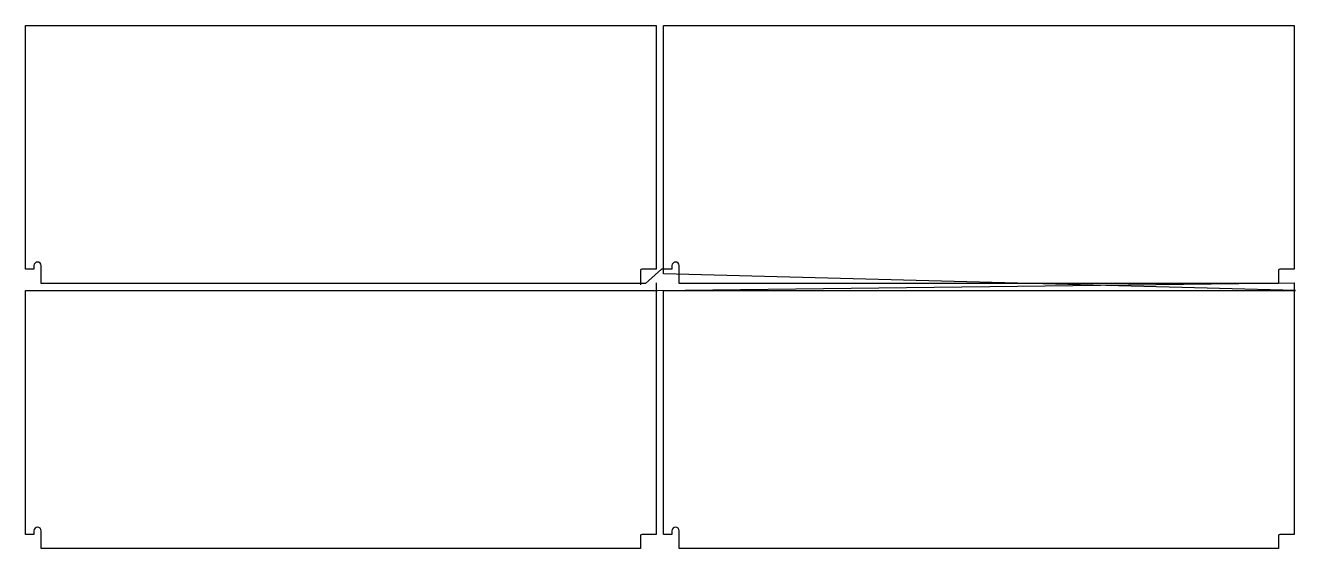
# Model space of a CAD drawing. Header units: metres. Extents: x 8 to 4463, y 8 to 1843.
import ezdxf

# ---------------------------------------------------------------- set-up
doc = ezdxf.new("R2010")
doc.units = ezdxf.units.M

msp = doc.modelspace()

# ---------------------------------------------------------------- linework, layer by layer
at = {"layer": 'TOOL_0'}
for p, q in [((8.001, 988.063), (8.001, 1843.063)), ((8.001, 1843.063), (2220.001, 1843.063)), ((2220.001, 1843.063), (2220.001, 988.063)), ((2245.613, 988.069), (2245.613, 1843.069)), ((2245.613, 1843.069), (4457.613, 1843.069)), ((4457.613, 1843.069), (4457.613, 988.069)), ((38.001, 988.063), (8.001, 988.063)), ((38.001, 1000.563), (38.001, 988.063)), ((63.001, 938.063), (63.001, 1000.563)), ((2165.001, 983.063), (2165.001, 938.063)), ((2220.001, 988.063), (2170.001, 988.063)), ((2239.016, 988.069), (2182.509, 938.063)), ((2245.613, 988.069), (2239.016, 988.069)), ((2245.613, 971.386), (2245.613, 988.069)), ((2275.613, 988.069), (2245.613, 988.069)), ((2275.613, 1000.569), (2275.613, 988.069)), ((2300.613, 938.069), (2300.613, 1000.569)), ((4402.613, 983.069), (4402.613, 938.069)), ((4457.613, 988.069), (4407.613, 988.069)), ((2165.001, 938.063), (63.001, 938.063)), ((2182.509, 938.063), (2165.001, 938.063)), ((2165.001, 938.063), (2165.001, 932.919)), ((2220, 940.149), (2220, 913.001)), ((2224.988, 913.001), (4457.612, 940.149)), ((4462.6, 913.001), (2245.613, 971.386)), ((4402.613, 938.069), (2300.613, 938.069)), ((4457.612, 940.149), (4457.612, 913.001)), ((8, 58.001), (8, 913.001)), ((8, 913.001), (2220, 913.001)), ((2220, 913.001), (2220, 58.001)), ((2220, 913.001), (2224.988, 913.001)), ((2245.612, 58.001), (2245.612, 913.001)), ((2245.612, 913.001), (4457.612, 913.001)), ((4457.612, 913.001), (4457.612, 58.001)), ((4457.612, 913.001), (4462.6, 913.001)), ((38, 58.001), (8, 58.001)), ((38, 70.501), (38, 58.001)), ((63, 8.001), (63, 70.501)), ((2165, 53.001), (2165, 8.001)), ((2220, 58.001), (2170, 58.001)), ((2275.612, 58.001), (2245.612, 58.001)), ((2275.612, 70.501), (2275.612, 58.001)), ((2300.612, 8.001), (2300.612, 70.501)), ((4402.612, 53.001), (4402.612, 8.001)), ((4457.612, 58.001), (4407.612, 58.001)), ((2165, 8.001), (63, 8.001)), ((4402.612, 8.001), (2300.612, 8.001))]:
    msp.add_line(p, q, dxfattribs=at)
for centre, radius, start in [((50.501, 1000.563), 12.5, 0), ((2170.001, 983.063), 5, 90), ((2288.113, 1000.569), 12.5, 0), ((4407.613, 983.069), 5, 90), ((50.5, 70.501), 12.5, 0), ((2170, 53.001), 5, 90), ((2288.112, 70.501), 12.5, 0), ((4407.612, 53.001), 5, 90)]:
    msp.add_arc(centre, radius, start, 180, dxfattribs=at)

doc.saveas('drawing.dxf')
